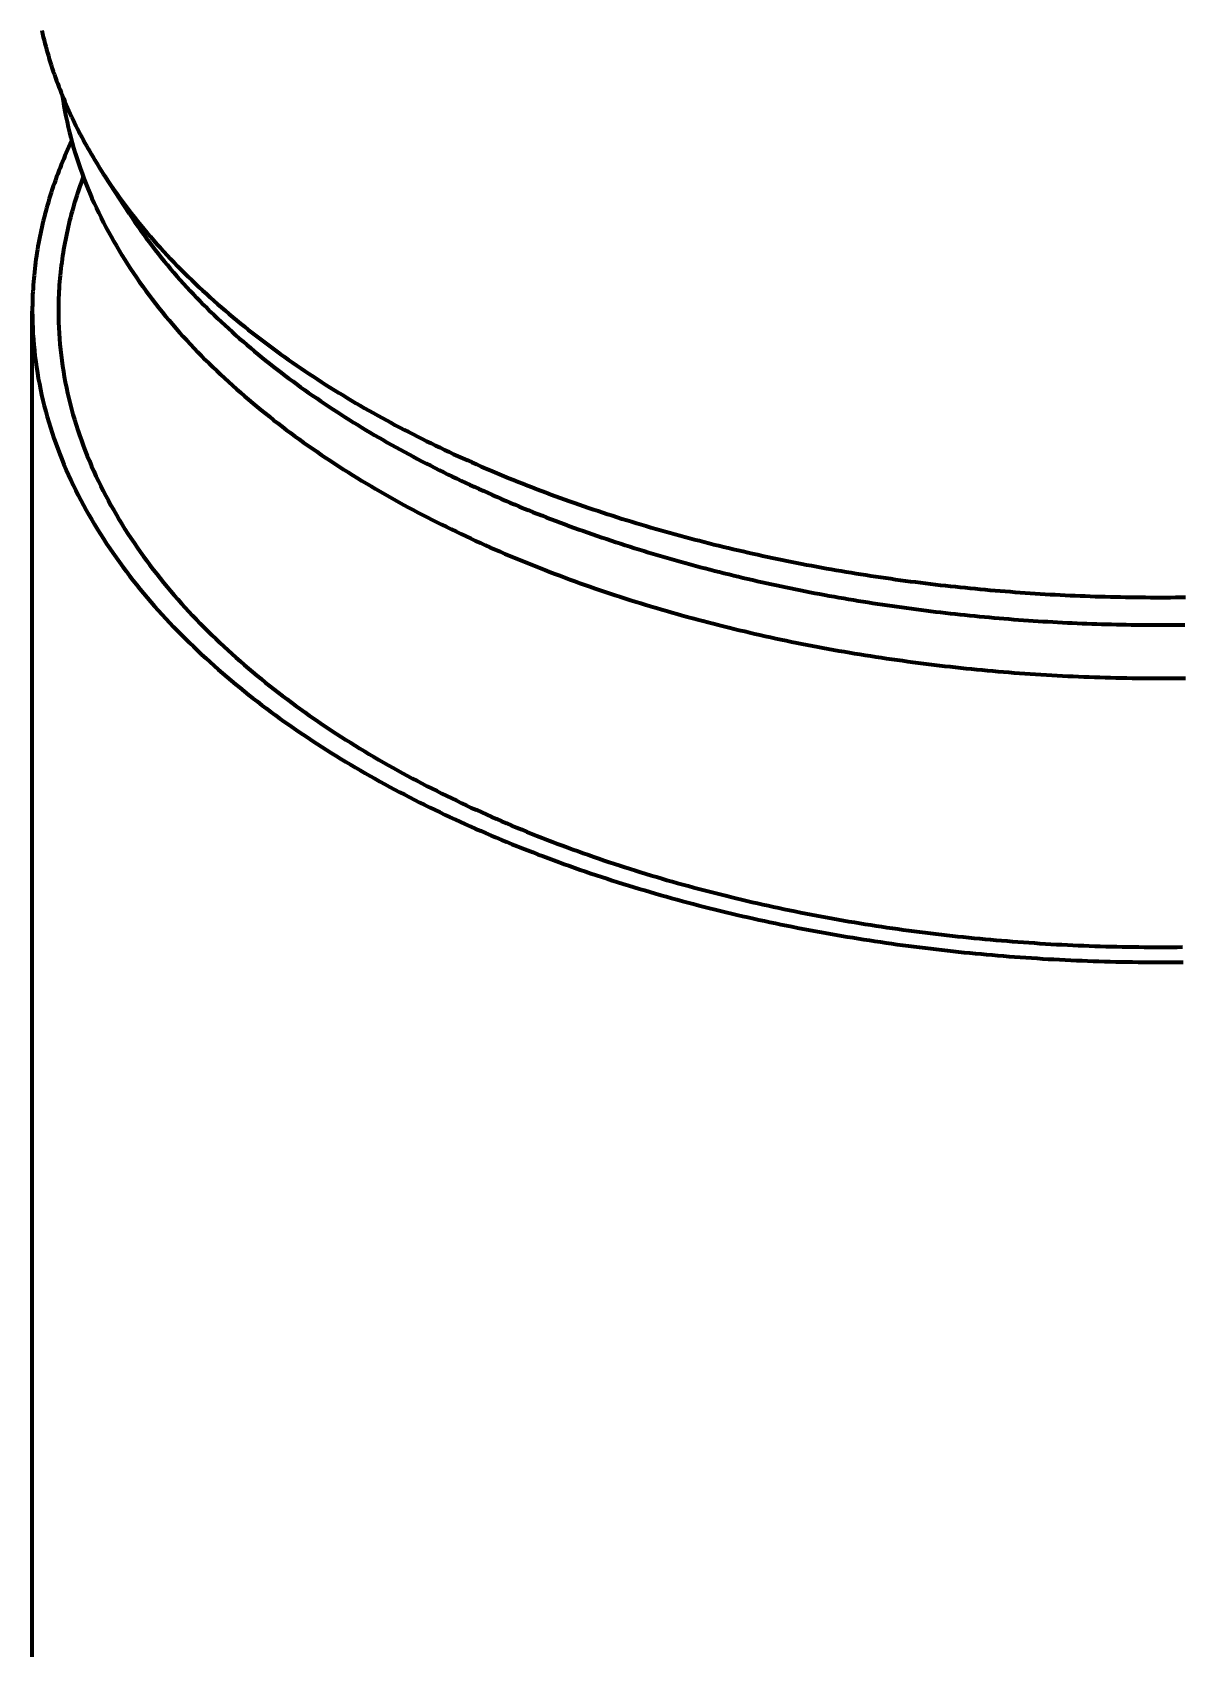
# Model space of a CAD drawing. Header units: millimetres. Extents: x 0 to 420, y 0 to 297.
# Drawn here: x 110.89 to 139.09, y 142.53 to 182.17 of the extents above; entities that cross this region are included whole.
import ezdxf

# ---------------------------------------------------------------- set-up
doc = ezdxf.new("R2010")
doc.units = ezdxf.units.MM
doc.layers.add('01-VISIBLE', color=7, linetype='CONTINUOUS', lineweight=70)

msp = doc.modelspace()

# ---------------------------------------------------------------- linework, layer by layer
at = {"layer": '01-VISIBLE'}
for p, q in [((113.27, 177.718), (112.671, 178.632)), ((110.886, 94.823), (110.886, 175.33))]:
    msp.add_line(p, q, dxfattribs=at)
for points in [[(111.118, 182.212), (111.136, 182.134), (111.154, 182.056), (111.174, 181.978), (111.193, 181.901), (111.214, 181.823), (111.235, 181.746), (111.257, 181.669), (111.279, 181.592), (111.302, 181.516), (111.326, 181.439), (111.35, 181.363), (111.375, 181.287), (111.4, 181.211), (111.426, 181.135), (111.453, 181.059), (111.48, 180.984), (111.508, 180.909), (111.536, 180.834), (111.565, 180.759), (111.594, 180.685), (111.624, 180.611), (111.655, 180.537), (111.686, 180.463), (111.718, 180.389), (111.75, 180.316), (111.783, 180.243), (111.816, 180.17), (111.85, 180.098), (111.884, 180.025), (111.919, 179.953), (111.954, 179.881), (111.99, 179.81), (112.026, 179.738), (112.063, 179.667), (112.1, 179.596), (112.138, 179.526), (112.176, 179.456), (112.215, 179.385), (112.254, 179.316), (112.294, 179.246), (112.334, 179.177), (112.375, 179.108), (112.416, 179.039), (112.457, 178.971), (112.499, 178.902), (112.542, 178.834), (112.584, 178.767), (112.628, 178.699), (112.671, 178.632)], [(111.62, 180.621), (111.64, 180.491), (111.662, 180.361), (111.685, 180.232), (111.711, 180.103), (111.738, 179.974), (111.767, 179.846), (111.797, 179.718), (111.83, 179.591), (111.864, 179.464), (111.9, 179.337), (111.938, 179.211), (111.977, 179.086), (112.018, 178.961), (112.061, 178.836), (112.105, 178.712), (112.151, 178.589), (112.198, 178.466), (112.247, 178.344), (112.298, 178.223), (112.35, 178.102), (112.403, 177.982), (112.458, 177.863), (112.515, 177.744), (112.572, 177.626), (112.632, 177.508), (112.692, 177.391), (112.754, 177.275), (112.817, 177.16), (112.882, 177.045), (112.948, 176.932), (113.015, 176.818), (113.083, 176.706), (113.153, 176.594), (113.223, 176.483), (113.295, 176.373), (113.368, 176.264), (113.442, 176.155), (113.517, 176.047), (113.594, 175.94), (113.671, 175.834), (113.749, 175.728), (113.829, 175.623), (113.909, 175.519), (113.991, 175.416), (114.073, 175.314), (114.156, 175.212), (114.241, 175.111), (114.326, 175.011), (114.412, 174.911), (114.499, 174.812), (114.586, 174.714), (114.675, 174.617), (114.764, 174.521), (114.855, 174.425), (114.945, 174.33), (115.037, 174.236), (115.13, 174.142), (115.223, 174.049), (115.317, 173.957), (115.412, 173.866), (115.507, 173.776), (115.603, 173.686), (115.7, 173.597), (115.797, 173.508), (115.895, 173.421), (115.994, 173.334), (116.093, 173.248), (116.193, 173.162), (116.294, 173.077), (116.395, 172.993), (116.497, 172.91), (116.599, 172.827), (116.702, 172.745), (116.805, 172.663), (116.909, 172.583), (117.013, 172.503), (117.118, 172.423), (117.223, 172.345), (117.329, 172.267), (117.436, 172.189), (117.543, 172.113), (117.65, 172.037), (117.758, 171.961), (117.866, 171.887), (117.975, 171.812), (118.084, 171.739), (118.193, 171.666), (118.303, 171.594), (118.413, 171.522), (118.524, 171.451), (118.635, 171.381), (118.747, 171.311), (118.859, 171.242), (118.971, 171.174), (119.084, 171.106), (119.197, 171.038), (119.31, 170.972), (119.424, 170.906), (119.538, 170.84), (119.652, 170.775), (119.767, 170.711), (119.882, 170.647), (119.997, 170.584), (120.113, 170.521), (120.229, 170.459), (120.345, 170.397), (120.461, 170.337), (120.578, 170.276), (120.695, 170.216), (120.813, 170.157), (120.93, 170.098), (121.048, 170.04), (121.167, 169.982), (121.285, 169.925), (121.404, 169.869), (121.523, 169.813), (121.642, 169.757), (121.762, 169.702), (121.881, 169.648), (122.001, 169.594), (122.121, 169.54), (122.242, 169.488), (122.362, 169.435), (122.483, 169.383), (122.604, 169.332), (122.726, 169.281), (122.847, 169.231), (122.969, 169.181), (123.091, 169.132), (123.213, 169.083), (123.335, 169.034), (123.458, 168.987), (123.58, 168.939), (123.703, 168.892), (123.826, 168.846), (123.95, 168.8), (124.073, 168.754), (124.197, 168.709), (124.32, 168.665), (124.444, 168.621), (124.568, 168.577), (124.693, 168.534), (124.817, 168.492), (124.942, 168.45), (125.066, 168.408), (125.191, 168.367), (125.316, 168.326), (125.442, 168.286), (125.567, 168.246), (125.692, 168.206), (125.818, 168.167), (125.944, 168.129), (126.07, 168.091), (126.196, 168.053), (126.322, 168.016), (126.448, 167.979), (126.575, 167.943), (126.701, 167.907), (126.828, 167.872), (126.955, 167.837), (127.081, 167.802), (127.208, 167.768), (127.336, 167.734), (127.463, 167.701), (127.59, 167.668), (127.718, 167.636), (127.845, 167.604), (127.973, 167.572), (128.101, 167.541), (128.229, 167.511), (128.357, 167.48), (128.485, 167.45), (128.613, 167.421), (128.741, 167.392), (128.87, 167.363), (128.998, 167.335), (129.127, 167.307), (129.255, 167.28), (129.384, 167.253), (129.513, 167.226), (129.642, 167.2), (129.771, 167.175), (129.9, 167.149), (130.029, 167.124), (130.158, 167.1), (130.287, 167.076), (130.417, 167.052), (130.546, 167.028), (130.676, 167.005), (130.805, 166.983), (130.935, 166.961), (131.064, 166.939), (131.194, 166.918), (131.324, 166.897), (131.454, 166.876), (131.584, 166.856), (131.714, 166.836), (131.844, 166.817), (131.974, 166.798), (132.104, 166.779), (132.235, 166.761), (132.365, 166.743), (132.495, 166.726), (132.626, 166.708), (132.756, 166.692), (132.887, 166.675), (133.017, 166.66), (133.148, 166.644), (133.278, 166.629), (133.409, 166.614), (133.54, 166.6), (133.671, 166.586), (133.801, 166.572), (133.932, 166.559), (134.063, 166.546), (134.194, 166.533), (134.325, 166.521), (134.456, 166.509), (134.587, 166.498), (134.718, 166.487), (134.849, 166.476), (134.98, 166.466), (135.112, 166.456), (135.243, 166.447), (135.374, 166.438), (135.505, 166.429), (135.636, 166.421), (135.768, 166.413), (135.899, 166.405), (136.03, 166.398), (136.162, 166.391), (136.293, 166.384), (136.424, 166.378), (136.556, 166.373), (136.687, 166.367), (136.819, 166.362), (136.95, 166.357), (137.082, 166.353), (137.213, 166.349), (137.344, 166.346), (137.476, 166.343), (137.607, 166.34), (137.739, 166.337), (137.87, 166.335), (138.002, 166.334), (138.133, 166.332), (138.265, 166.331), (138.397, 166.331), (138.528, 166.331), (138.66, 166.331), (138.791, 166.331), (138.923, 166.332), (139.054, 166.333), (139.186, 166.335)], [(111.851, 179.511), (111.817, 179.439), (111.784, 179.366), (111.751, 179.293), (111.719, 179.219), (111.687, 179.146), (111.656, 179.072), (111.625, 178.998), (111.595, 178.924), (111.566, 178.849), (111.537, 178.774), (111.509, 178.699), (111.481, 178.624), (111.454, 178.549), (111.427, 178.473), (111.401, 178.397), (111.376, 178.321), (111.351, 178.245), (111.326, 178.169), (111.303, 178.092), (111.28, 178.016), (111.257, 177.939), (111.236, 177.862), (111.214, 177.784), (111.194, 177.707), (111.174, 177.629), (111.155, 177.551), (111.136, 177.474), (111.118, 177.395), (111.101, 177.317), (111.084, 177.239), (111.068, 177.16), (111.053, 177.082), (111.038, 177.003), (111.024, 176.924), (111.01, 176.845), (110.998, 176.766), (110.986, 176.687), (110.974, 176.607), (110.964, 176.528), (110.954, 176.449), (110.944, 176.369), (110.936, 176.289), (110.928, 176.21), (110.92, 176.13), (110.914, 176.05), (110.908, 175.97), (110.903, 175.89), (110.898, 175.81), (110.894, 175.73), (110.891, 175.65), (110.889, 175.57), (110.887, 175.49), (110.886, 175.41), (110.886, 175.33)], [(112.136, 178.627), (112.108, 178.552), (112.081, 178.476), (112.055, 178.401), (112.028, 178.325), (112.003, 178.249), (111.978, 178.172), (111.954, 178.096), (111.93, 178.019), (111.907, 177.942), (111.885, 177.865), (111.863, 177.788), (111.842, 177.71), (111.822, 177.633), (111.802, 177.555), (111.783, 177.477), (111.764, 177.399), (111.747, 177.32), (111.729, 177.242), (111.713, 177.163), (111.697, 177.085), (111.682, 177.006), (111.668, 176.927), (111.654, 176.848), (111.641, 176.769), (111.628, 176.689), (111.617, 176.61), (111.606, 176.53), (111.595, 176.451), (111.586, 176.371), (111.577, 176.291), (111.569, 176.211), (111.561, 176.131), (111.555, 176.051), (111.548, 175.971), (111.543, 175.891), (111.538, 175.811), (111.535, 175.731), (111.531, 175.651), (111.529, 175.57), (111.527, 175.49), (111.526, 175.41), (111.526, 175.33)], [(112.671, 178.632), (112.739, 178.53), (112.808, 178.428), (112.878, 178.327), (112.948, 178.226), (113.02, 178.126), (113.093, 178.027), (113.166, 177.928), (113.24, 177.83), (113.315, 177.733), (113.391, 177.636), (113.468, 177.54), (113.546, 177.444), (113.624, 177.35), (113.703, 177.256), (113.783, 177.162), (113.864, 177.069), (113.945, 176.977), (114.027, 176.886), (114.11, 176.795), (114.194, 176.704), (114.278, 176.615), (114.363, 176.526), (114.449, 176.438), (114.535, 176.35), (114.622, 176.263), (114.709, 176.176), (114.797, 176.091), (114.886, 176.006), (114.975, 175.921), (115.065, 175.837), (115.156, 175.754), (115.247, 175.671), (115.338, 175.589), (115.43, 175.508), (115.523, 175.427), (115.616, 175.347), (115.71, 175.267), (115.804, 175.188), (115.899, 175.109), (115.994, 175.032), (116.09, 174.954), (116.186, 174.878), (116.282, 174.801), (116.379, 174.726), (116.477, 174.651), (116.575, 174.577), (116.673, 174.503), (116.772, 174.43), (116.871, 174.357), (116.971, 174.285), (117.071, 174.213), (117.171, 174.142), (117.272, 174.072), (117.373, 174.002), (117.475, 173.933), (117.577, 173.864), (117.679, 173.796), (117.782, 173.728), (117.885, 173.661), (117.988, 173.594), (118.092, 173.528), (118.196, 173.462), (118.3, 173.397), (118.405, 173.333), (118.51, 173.269), (118.615, 173.205), (118.721, 173.142), (118.827, 173.08), (118.933, 173.018), (119.039, 172.956), (119.146, 172.895), (119.253, 172.835), (119.361, 172.775), (119.468, 172.715), (119.576, 172.656), (119.684, 172.598), (119.793, 172.54), (119.901, 172.482), (120.01, 172.425), (120.12, 172.369), (120.229, 172.313), (120.339, 172.257), (120.449, 172.202), (120.559, 172.147), (120.669, 172.093), (120.78, 172.039), (120.89, 171.986), (121.001, 171.933), (121.113, 171.881), (121.224, 171.829), (121.336, 171.777), (121.448, 171.726), (121.56, 171.675), (121.672, 171.625), (121.785, 171.576), (121.897, 171.526), (122.01, 171.477), (122.123, 171.429), (122.236, 171.381), (122.35, 171.334), (122.463, 171.286), (122.577, 171.24), (122.691, 171.194), (122.805, 171.148), (122.92, 171.102), (123.034, 171.057), (123.149, 171.013), (123.263, 170.969), (123.378, 170.925), (123.493, 170.882), (123.609, 170.839), (123.724, 170.796), (123.84, 170.754), (123.955, 170.712), (124.071, 170.671), (124.187, 170.63), (124.303, 170.59), (124.42, 170.55), (124.536, 170.51), (124.652, 170.471), (124.769, 170.432), (124.886, 170.393), (125.003, 170.355), (125.12, 170.318), (125.237, 170.28), (125.354, 170.243), (125.472, 170.207), (125.589, 170.171), (125.707, 170.135), (125.825, 170.099), (125.943, 170.064), (126.061, 170.03), (126.179, 169.995), (126.297, 169.962), (126.415, 169.928), (126.534, 169.895), (126.652, 169.862), (126.771, 169.83), (126.89, 169.798), (127.008, 169.766), (127.127, 169.735), (127.246, 169.704), (127.365, 169.673), (127.485, 169.643), (127.604, 169.613), (127.723, 169.584), (127.843, 169.555), (127.962, 169.526), (128.082, 169.497), (128.202, 169.469), (128.322, 169.442), (128.441, 169.414), (128.561, 169.387), (128.681, 169.361), (128.802, 169.335), (128.922, 169.309), (129.042, 169.283), (129.162, 169.258), (129.283, 169.233), (129.403, 169.208), (129.524, 169.184), (129.645, 169.16), (129.765, 169.137), (129.886, 169.114), (130.007, 169.091), (130.128, 169.069), (130.249, 169.046), (130.37, 169.025), (130.491, 169.003), (130.612, 168.982), (130.733, 168.961), (130.855, 168.941), (130.976, 168.921), (131.097, 168.901), (131.219, 168.882), (131.34, 168.863), (131.462, 168.844), (131.583, 168.825), (131.705, 168.807), (131.827, 168.79), (131.948, 168.772), (132.07, 168.755), (132.192, 168.738), (132.314, 168.722), (132.436, 168.706), (132.558, 168.69), (132.68, 168.675), (132.802, 168.66), (132.924, 168.645), (133.046, 168.63), (133.168, 168.616), (133.29, 168.602), (133.413, 168.589), (133.535, 168.576), (133.657, 168.563), (133.779, 168.551), (133.902, 168.538), (134.024, 168.527), (134.147, 168.515), (134.269, 168.504), (134.392, 168.493), (134.514, 168.482), (134.637, 168.472), (134.759, 168.462), (134.882, 168.453), (135.004, 168.443), (135.127, 168.434), (135.25, 168.426), (135.373, 168.417), (135.495, 168.409), (135.618, 168.402), (135.741, 168.394), (135.863, 168.387), (135.986, 168.381), (136.109, 168.374), (136.232, 168.368), (136.355, 168.362), (136.478, 168.357), (136.6, 168.352), (136.723, 168.347), (136.846, 168.342), (136.969, 168.338), (137.092, 168.334), (137.215, 168.331), (137.338, 168.328), (137.461, 168.325), (137.584, 168.322), (137.707, 168.32), (137.83, 168.318), (137.953, 168.316), (138.076, 168.315), (138.199, 168.314), (138.322, 168.313), (138.445, 168.313), (138.568, 168.313), (138.69, 168.313), (138.813, 168.313), (138.936, 168.314), (139.059, 168.315), (139.182, 168.317)], [(113.27, 177.718), (113.336, 177.618), (113.404, 177.518), (113.472, 177.419), (113.541, 177.321), (113.611, 177.223), (113.681, 177.126), (113.753, 177.03), (113.826, 176.934), (113.899, 176.839), (113.973, 176.744), (114.048, 176.651), (114.124, 176.557), (114.201, 176.465), (114.278, 176.373), (114.356, 176.282), (114.435, 176.191), (114.514, 176.101), (114.595, 176.012), (114.676, 175.923), (114.757, 175.835), (114.839, 175.747), (114.922, 175.66), (115.006, 175.574), (115.09, 175.488), (115.175, 175.403), (115.261, 175.319), (115.347, 175.235), (115.433, 175.152), (115.521, 175.069), (115.608, 174.987), (115.697, 174.906), (115.786, 174.825), (115.875, 174.745), (115.965, 174.665), (116.056, 174.586), (116.147, 174.508), (116.238, 174.43), (116.33, 174.353), (116.423, 174.276), (116.516, 174.2), (116.609, 174.125), (116.703, 174.05), (116.797, 173.976), (116.892, 173.902), (116.988, 173.829), (117.083, 173.756), (117.179, 173.684), (117.276, 173.612), (117.373, 173.541), (117.47, 173.471), (117.568, 173.401), (117.666, 173.332), (117.764, 173.263), (117.863, 173.195), (117.962, 173.127), (118.062, 173.06), (118.162, 172.993), (118.262, 172.927), (118.363, 172.861), (118.464, 172.796), (118.565, 172.732), (118.667, 172.668), (118.769, 172.604), (118.871, 172.541), (118.973, 172.479), (119.076, 172.416), (119.179, 172.355), (119.283, 172.294), (119.387, 172.233), (119.491, 172.173), (119.595, 172.114), (119.7, 172.055), (119.804, 171.996), (119.91, 171.938), (120.015, 171.88), (120.121, 171.823), (120.227, 171.766), (120.333, 171.71), (120.439, 171.655), (120.546, 171.599), (120.653, 171.544), (120.76, 171.49), (120.867, 171.436), (120.975, 171.383), (121.083, 171.33), (121.191, 171.277), (121.299, 171.225), (121.407, 171.174), (121.516, 171.122), (121.625, 171.072), (121.734, 171.021), (121.843, 170.971), (121.953, 170.922), (122.062, 170.873), (122.172, 170.824), (122.282, 170.776), (122.393, 170.729), (122.503, 170.681), (122.614, 170.634), (122.724, 170.588), (122.835, 170.542), (122.947, 170.496), (123.058, 170.451), (123.169, 170.406), (123.281, 170.362), (123.393, 170.318), (123.505, 170.275), (123.617, 170.232), (123.729, 170.189), (123.842, 170.147), (123.954, 170.105), (124.067, 170.063), (124.18, 170.022), (124.293, 169.981), (124.406, 169.941), (124.519, 169.901), (124.633, 169.861), (124.746, 169.822), (124.86, 169.784), (124.974, 169.745), (125.088, 169.707), (125.202, 169.67), (125.316, 169.632), (125.43, 169.596), (125.545, 169.559), (125.659, 169.523), (125.774, 169.487), (125.889, 169.452), (126.004, 169.417), (126.119, 169.382), (126.234, 169.348), (126.349, 169.314), (126.465, 169.281), (126.58, 169.248), (126.696, 169.215), (126.811, 169.183), (126.927, 169.151), (127.043, 169.119), (127.159, 169.088), (127.275, 169.057), (127.391, 169.026), (127.508, 168.996), (127.624, 168.966), (127.74, 168.937), (127.857, 168.907), (127.974, 168.879), (128.09, 168.85), (128.207, 168.822), (128.324, 168.794), (128.441, 168.767), (128.558, 168.74), (128.675, 168.713), (128.792, 168.687), (128.91, 168.661), (129.027, 168.635), (129.144, 168.61), (129.262, 168.585), (129.379, 168.56), (129.497, 168.536), (129.615, 168.512), (129.733, 168.488), (129.85, 168.465), (129.968, 168.442), (130.086, 168.42), (130.204, 168.397), (130.322, 168.375), (130.441, 168.354), (130.559, 168.333), (130.677, 168.312), (130.795, 168.291), (130.914, 168.271), (131.032, 168.251), (131.151, 168.231), (131.269, 168.212), (131.388, 168.193), (131.507, 168.174), (131.625, 168.156), (131.744, 168.138), (131.863, 168.12), (131.982, 168.103), (132.101, 168.086), (132.22, 168.069), (132.339, 168.053), (132.458, 168.037), (132.577, 168.021), (132.696, 168.006), (132.815, 167.991), (132.934, 167.976), (133.054, 167.962), (133.173, 167.947), (133.292, 167.934), (133.412, 167.92), (133.531, 167.907), (133.651, 167.894), (133.77, 167.882), (133.89, 167.869), (134.009, 167.858), (134.129, 167.846), (134.248, 167.835), (134.368, 167.824), (134.488, 167.813), (134.607, 167.803), (134.727, 167.793), (134.847, 167.783), (134.966, 167.774), (135.086, 167.765), (135.206, 167.756), (135.326, 167.747), (135.446, 167.739), (135.566, 167.732), (135.685, 167.724), (135.805, 167.717), (135.925, 167.71), (136.045, 167.703), (136.165, 167.697), (136.285, 167.691), (136.405, 167.686), (136.525, 167.68), (136.645, 167.675), (136.765, 167.671), (136.885, 167.666), (137.005, 167.662), (137.125, 167.658), (137.246, 167.655), (137.366, 167.652), (137.486, 167.649), (137.606, 167.646), (137.726, 167.644), (137.846, 167.642), (137.966, 167.64), (138.086, 167.639), (138.206, 167.638), (138.327, 167.637), (138.447, 167.637), (138.567, 167.637), (138.687, 167.637), (138.807, 167.638), (138.927, 167.639), (139.047, 167.64), (139.167, 167.641)], [(110.886, 175.33), (110.887, 175.192), (110.89, 175.054), (110.895, 174.916), (110.902, 174.778), (110.911, 174.64), (110.923, 174.503), (110.936, 174.365), (110.951, 174.228), (110.969, 174.091), (110.988, 173.955), (111.01, 173.818), (111.033, 173.683), (111.059, 173.547), (111.086, 173.412), (111.115, 173.277), (111.146, 173.142), (111.179, 173.008), (111.214, 172.875), (111.251, 172.742), (111.29, 172.61), (111.33, 172.478), (111.373, 172.346), (111.417, 172.215), (111.463, 172.085), (111.51, 171.956), (111.559, 171.827), (111.61, 171.699), (111.663, 171.571), (111.717, 171.444), (111.773, 171.318), (111.83, 171.192), (111.889, 171.068), (111.95, 170.944), (112.012, 170.82), (112.075, 170.698), (112.14, 170.576), (112.206, 170.455), (112.274, 170.335), (112.343, 170.215), (112.413, 170.097), (112.485, 169.979), (112.558, 169.862), (112.632, 169.745), (112.708, 169.63), (112.785, 169.515), (112.863, 169.402), (112.942, 169.288), (113.022, 169.176), (113.104, 169.065), (113.186, 168.954), (113.27, 168.845), (113.355, 168.736), (113.44, 168.628), (113.527, 168.52), (113.615, 168.414), (113.704, 168.308), (113.793, 168.203), (113.884, 168.099), (113.976, 167.996), (114.068, 167.894), (114.162, 167.792), (114.256, 167.692), (114.351, 167.592), (114.447, 167.492), (114.544, 167.394), (114.641, 167.297), (114.74, 167.2), (114.839, 167.104), (114.939, 167.009), (115.039, 166.914), (115.141, 166.821), (115.243, 166.728), (115.346, 166.636), (115.449, 166.544), (115.553, 166.454), (115.658, 166.364), (115.763, 166.275), (115.87, 166.187), (115.976, 166.099), (116.083, 166.012), (116.191, 165.926), (116.3, 165.841), (116.409, 165.757), (116.518, 165.673), (116.629, 165.59), (116.739, 165.507), (116.85, 165.425), (116.962, 165.344), (117.074, 165.264), (117.187, 165.185), (117.3, 165.106), (117.414, 165.027), (117.528, 164.95), (117.643, 164.873), (117.758, 164.797), (117.873, 164.721), (117.989, 164.647), (118.106, 164.573), (118.222, 164.499), (118.34, 164.426), (118.457, 164.354), (118.575, 164.283), (118.694, 164.212), (118.812, 164.141), (118.932, 164.072), (119.051, 164.003), (119.171, 163.935), (119.291, 163.867), (119.412, 163.8), (119.533, 163.733), (119.654, 163.668), (119.776, 163.602), (119.898, 163.538), (120.02, 163.474), (120.142, 163.41), (120.265, 163.347), (120.388, 163.285), (120.512, 163.224), (120.636, 163.163), (120.76, 163.102), (120.884, 163.042), (121.008, 162.983), (121.133, 162.924), (121.258, 162.866), (121.384, 162.808), (121.509, 162.751), (121.635, 162.695), (121.762, 162.639), (121.888, 162.584), (122.015, 162.529), (122.141, 162.475), (122.269, 162.421), (122.396, 162.368), (122.523, 162.315), (122.651, 162.263), (122.779, 162.211), (122.907, 162.16), (123.036, 162.11), (123.164, 162.06), (123.293, 162.01), (123.422, 161.962), (123.552, 161.913), (123.681, 161.865), (123.811, 161.818), (123.94, 161.771), (124.07, 161.725), (124.2, 161.679), (124.331, 161.634), (124.461, 161.589), (124.592, 161.544), (124.723, 161.501), (124.854, 161.457), (124.985, 161.414), (125.116, 161.372), (125.248, 161.33), (125.379, 161.289), (125.511, 161.248), (125.643, 161.207), (125.775, 161.167), (125.907, 161.128), (126.04, 161.089), (126.172, 161.051), (126.305, 161.013), (126.438, 160.975), (126.571, 160.938), (126.704, 160.901), (126.837, 160.865), (126.97, 160.829), (127.104, 160.794), (127.237, 160.759), (127.371, 160.725), (127.504, 160.691), (127.638, 160.658), (127.772, 160.625), (127.906, 160.592), (128.041, 160.56), (128.175, 160.529), (128.309, 160.498), (128.444, 160.467), (128.579, 160.437), (128.713, 160.407), (128.848, 160.378), (128.983, 160.349), (129.118, 160.32), (129.253, 160.292), (129.388, 160.265), (129.524, 160.238), (129.659, 160.211), (129.795, 160.185), (129.93, 160.159), (130.066, 160.133), (130.201, 160.108), (130.337, 160.084), (130.473, 160.06), (130.609, 160.036), (130.745, 160.013), (130.881, 159.99), (131.017, 159.967), (131.153, 159.945), (131.29, 159.924), (131.426, 159.903), (131.562, 159.882), (131.699, 159.861), (131.836, 159.842), (131.972, 159.822), (132.109, 159.803), (132.245, 159.784), (132.382, 159.766), (132.519, 159.748), (132.656, 159.731), (132.793, 159.714), (132.93, 159.697), (133.067, 159.681), (133.204, 159.665), (133.341, 159.65), (133.478, 159.635), (133.616, 159.621), (133.753, 159.606), (133.89, 159.593), (134.027, 159.579), (134.165, 159.567), (134.302, 159.554), (134.44, 159.542), (134.577, 159.53), (134.715, 159.519), (134.852, 159.508), (134.99, 159.498), (135.127, 159.488), (135.265, 159.478), (135.403, 159.469), (135.541, 159.46), (135.678, 159.451), (135.816, 159.443), (135.954, 159.436), (136.092, 159.428), (136.229, 159.421), (136.367, 159.415), (136.505, 159.409), (136.643, 159.403), (136.781, 159.398), (136.919, 159.393), (137.057, 159.389), (137.195, 159.385), (137.332, 159.381), (137.47, 159.378), (137.608, 159.375), (137.746, 159.372), (137.884, 159.37), (138.022, 159.369), (138.16, 159.367), (138.298, 159.366), (138.436, 159.366), (138.574, 159.366), (138.712, 159.366), (138.85, 159.367), (138.988, 159.368), (139.126, 159.369)], [(111.526, 175.33), (111.527, 175.195), (111.53, 175.06), (111.535, 174.925), (111.542, 174.791), (111.551, 174.656), (111.562, 174.522), (111.575, 174.388), (111.59, 174.254), (111.607, 174.12), (111.626, 173.987), (111.647, 173.853), (111.67, 173.721), (111.695, 173.588), (111.721, 173.456), (111.75, 173.324), (111.78, 173.193), (111.813, 173.062), (111.847, 172.932), (111.883, 172.802), (111.921, 172.672), (111.96, 172.544), (112.001, 172.415), (112.044, 172.288), (112.089, 172.16), (112.136, 172.034), (112.184, 171.908), (112.233, 171.783), (112.285, 171.658), (112.338, 171.534), (112.392, 171.411), (112.448, 171.288), (112.506, 171.166), (112.565, 171.045), (112.625, 170.925), (112.687, 170.805), (112.751, 170.686), (112.816, 170.568), (112.882, 170.45), (112.949, 170.334), (113.018, 170.218), (113.088, 170.103), (113.159, 169.988), (113.232, 169.875), (113.306, 169.762), (113.381, 169.65), (113.457, 169.539), (113.534, 169.428), (113.613, 169.319), (113.692, 169.21), (113.773, 169.102), (113.855, 168.995), (113.937, 168.888), (114.021, 168.783), (114.106, 168.678), (114.192, 168.574), (114.278, 168.471), (114.366, 168.368), (114.455, 168.267), (114.544, 168.166), (114.635, 168.066), (114.726, 167.967), (114.818, 167.868), (114.911, 167.771), (115.005, 167.674), (115.099, 167.578), (115.194, 167.482), (115.291, 167.388), (115.387, 167.294), (115.485, 167.201), (115.583, 167.109), (115.682, 167.018), (115.782, 166.927), (115.882, 166.837), (115.983, 166.748), (116.085, 166.659), (116.188, 166.572), (116.291, 166.485), (116.394, 166.398), (116.498, 166.313), (116.603, 166.228), (116.709, 166.144), (116.814, 166.061), (116.921, 165.978), (117.028, 165.896), (117.136, 165.815), (117.244, 165.734), (117.352, 165.655), (117.461, 165.576), (117.571, 165.497), (117.681, 165.419), (117.792, 165.342), (117.903, 165.266), (118.014, 165.19), (118.126, 165.115), (118.239, 165.041), (118.352, 164.967), (118.465, 164.894), (118.579, 164.822), (118.693, 164.75), (118.807, 164.679), (118.922, 164.608), (119.037, 164.538), (119.153, 164.469), (119.269, 164.4), (119.385, 164.332), (119.502, 164.265), (119.619, 164.198), (119.737, 164.132), (119.854, 164.067), (119.973, 164.002), (120.091, 163.937), (120.21, 163.874), (120.329, 163.811), (120.448, 163.748), (120.568, 163.686), (120.688, 163.625), (120.808, 163.564), (120.929, 163.504), (121.05, 163.444), (121.171, 163.385), (121.292, 163.327), (121.414, 163.269), (121.536, 163.211), (121.658, 163.154), (121.781, 163.098), (121.904, 163.042), (122.027, 162.987), (122.15, 162.933), (122.273, 162.879), (122.397, 162.825), (122.521, 162.772), (122.645, 162.72), (122.769, 162.668), (122.894, 162.616), (123.019, 162.565), (123.144, 162.515), (123.269, 162.465), (123.395, 162.416), (123.52, 162.367), (123.646, 162.319), (123.772, 162.271), (123.898, 162.224), (124.025, 162.177), (124.151, 162.131), (124.278, 162.085), (124.405, 162.04), (124.532, 161.995), (124.66, 161.951), (124.787, 161.907), (124.915, 161.863), (125.042, 161.821), (125.17, 161.778), (125.299, 161.736), (125.427, 161.695), (125.555, 161.654), (125.684, 161.614), (125.813, 161.574), (125.941, 161.534), (126.071, 161.495), (126.2, 161.457), (126.329, 161.419), (126.458, 161.381), (126.588, 161.344), (126.718, 161.307), (126.848, 161.271), (126.977, 161.235), (127.108, 161.2), (127.238, 161.165), (127.368, 161.131), (127.499, 161.097), (127.629, 161.063), (127.76, 161.03), (127.891, 160.997), (128.021, 160.965), (128.152, 160.934), (128.284, 160.902), (128.415, 160.871), (128.546, 160.841), (128.678, 160.811), (128.809, 160.782), (128.941, 160.752), (129.072, 160.724), (129.204, 160.696), (129.336, 160.668), (129.468, 160.64), (129.6, 160.613), (129.732, 160.587), (129.865, 160.561), (129.997, 160.535), (130.129, 160.51), (130.262, 160.485), (130.394, 160.461), (130.527, 160.437), (130.66, 160.413), (130.792, 160.39), (130.925, 160.367), (131.058, 160.345), (131.191, 160.323), (131.324, 160.301), (131.457, 160.28), (131.591, 160.26), (131.724, 160.239), (131.857, 160.22), (131.991, 160.2), (132.124, 160.181), (132.258, 160.162), (132.391, 160.144), (132.525, 160.126), (132.658, 160.109), (132.792, 160.092), (132.926, 160.075), (133.06, 160.059), (133.194, 160.043), (133.327, 160.028), (133.461, 160.013), (133.595, 159.998), (133.729, 159.984), (133.864, 159.97), (133.998, 159.957), (134.132, 159.944), (134.266, 159.931), (134.4, 159.919), (134.535, 159.907), (134.669, 159.896), (134.803, 159.885), (134.938, 159.874), (135.072, 159.864), (135.206, 159.854), (135.341, 159.845), (135.475, 159.836), (135.61, 159.827), (135.744, 159.819), (135.879, 159.811), (136.014, 159.803), (136.148, 159.796), (136.283, 159.79), (136.417, 159.783), (136.552, 159.777), (136.687, 159.772), (136.821, 159.767), (136.956, 159.762), (137.091, 159.758), (137.226, 159.754), (137.36, 159.75), (137.495, 159.747), (137.63, 159.744), (137.765, 159.742), (137.899, 159.74), (138.034, 159.738), (138.169, 159.737), (138.304, 159.736), (138.439, 159.735), (138.573, 159.735), (138.708, 159.736), (138.843, 159.736), (138.978, 159.737), (139.112, 159.739)]]:
    msp.add_lwpolyline(points, dxfattribs=at)

doc.saveas('drawing.dxf')
